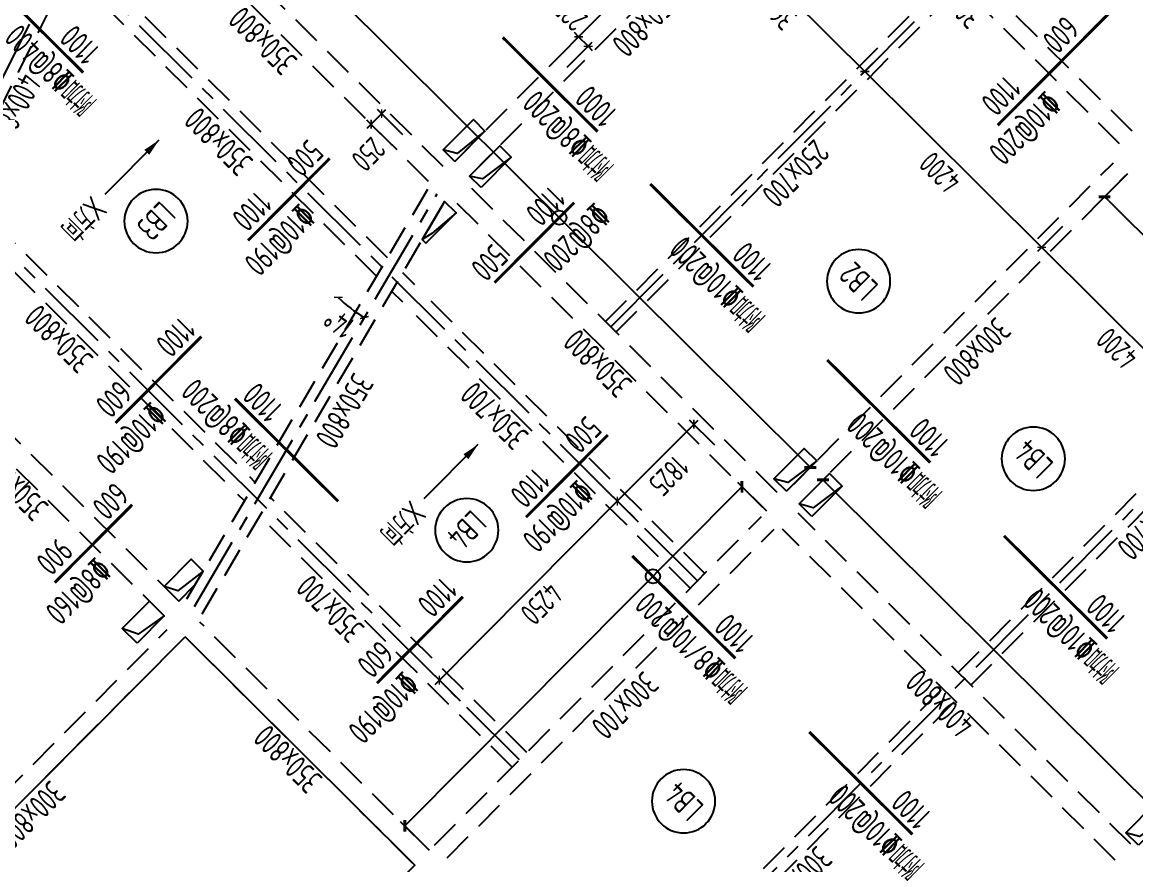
# Model space of a CAD drawing. Extents: x 517450926 to 520131079, y 3499134486 to 3500888201.
# Drawn here: x 518669397 to 518688138, y 3500166564 to 3500180744 of the extents above; entities that cross this region are included whole.
import ezdxf
from ezdxf.enums import TextEntityAlignment as Align

# ---------------------------------------------------------------- set-up
doc = ezdxf.new("R2010")
doc.units = 0
doc.header["$LTSCALE"] = 1000
doc.header["$MEASUREMENT"] = 0
doc.linetypes.add('CENTER', pattern=[2, 1.25, -0.25, 0.25, -0.25])
doc.linetypes.add('DASHED', pattern=[0.75, 0.5, -0.25])
doc.layers.get('0').update_dxf_attribs({"linetype": 'CONTINUOUS'})
doc.layers.get('Defpoints').update_dxf_attribs({"color": 2, "linetype": 'CONTINUOUS'})
for name, color, linetype in [('S_AXIS', 8, 'CENTER'), ('S_AXIS_DIMS', 3, 'CONTINUOUS'), ('S_BEAM', 4, 'DASHED'), ('S_BEAM_SECD_TEXT_HORZ', 9, 'CONTINUOUS'), ('S_BEAM_TEXT_HORZ', 7, 'CONTINUOUS'), ('S_BEAM_TEXT_VERT', 41, 'CONTINUOUS'), ('S_FLOR_TEXT', 51, 'CONTINUOUS'), ('S_HOLE', 201, 'CONTINUOUS'), ('S_PLAN_REIN', 1, 'CONTINUOUS'), ('S_STAR', 243, 'CONTINUOUS')]:
    doc.layers.add(name, color=color, linetype=linetype)
doc.styles.add('TH-STYLE1', font='Tssdeng.shx', dxfattribs={"width": 0.7, "bigfont": 'Tssdchn.shx'})
doc.styles.add('TH-STYLE3', font='tssdeng.shx', dxfattribs={"width": 0.7, "bigfont": 'tssdchn.shx'})
doc.styles.add('样式 1', font='Tssdeng.shx', dxfattribs={"width": 0.7, "bigfont": 'Tssdchn.shx'})
doc.dimstyles.new('TSSD_100_100', dxfattribs={"dimtxt": 375, "dimasz": 100, "dimexe": 100, "dimexo": 0, "dimgap": 125, "dimtad": 1, "dimdec": 1, "dimdsep": 46, "dimtxsty": 'TH-STYLE3', "dimblk": 'ARCHTICK', "dimcen": -100, "dimdle": 100, "dimclrt": 7, "dimadec": 0, "dimazin": 0, "dimtfac": 1, "dimtdec": 1, "dimtix": 1, "dimtmove": 2, "dimatfit": 3, "dimldrblk": 'ARCHTICK', "dimfxl": 500, "dimfxlon": 1, "dimtolj": 1, "dimtzin": 0, "dimarcsym": 0})
doc.dimstyles.new('TSSD_100_100$0', dxfattribs={"dimtxt": 300, "dimasz": 100, "dimexe": 100, "dimexo": 250, "dimgap": 100, "dimtad": 1, "dimdec": 0, "dimzin": 0, "dimdsep": 46, "dimtxsty": 'TH-STYLE3', "dimblk": '_tsdbk', "dimcen": 0, "dimdle": 100, "dimclrt": 7, "dimadec": 1, "dimazin": 0, "dimtfac": 1, "dimtdec": 0, "dimtix": 1, "dimtmove": 2, "dimatfit": 3, "dimldrblk": '_tsdbk', "dimfxl": 1, "dimtolj": 1, "dimtzin": 0, "dimarcsym": 0})

# ---------------------------------------------------------------- blocks, each defined once
blk = doc.blocks.new('_ArchTick')
at = {"color": 0, "const_width": 0.25}
blk.add_lwpolyline([(-0.53, -0.53), (0.53, 0.53)], dxfattribs=at)
blk = doc.blocks.new('*D126')
at = {"layer": 'Defpoints', "color": 0, "linetype": 'ByBlock', "transparency": 16777216}
for p in [(518687745, 3500178152), (518686555, 3500176955), (518690829, 3500175296)]:
    blk.add_point(p, dxfattribs=at)
at = {"layer": 'S_AXIS_DIMS', "color": 0, "linetype": 'ByBlock', "lineweight": -2, "transparency": 16777216}
for p, q in [((518686908, 3500177309), (518686485, 3500176884)), ((518689604, 3500173923), (518686484, 3500177025)), ((518689886, 3500174348), (518689463, 3500173922))]:
    blk.add_line(p, q, dxfattribs=at)
at = {"layer": 'S_AXIS_DIMS', "color": 0, "linetype": 'ByBlock', "lineweight": -2, "transparency": 16777216, "xscale": 100, "yscale": 100, "zscale": 100}
for p, rotation in [((518686555, 3500176955), 135.1572922653654), ((518689533, 3500173993), 315.1572922653655)]:
    blk.add_blockref('_ArchTick', p, dxfattribs=dict(at, rotation=rotation))
at = {"layer": 'S_AXIS_DIMS', "color": 7, "linetype": 'ByBlock', "transparency": 16777216, "insert": (518687824, 3500175252), "char_height": 375, "attachment_point": 5, "rotation": 135.1573, "style": 'TH-STYLE3'}
blk.add_mtext('\\A1;4200', dxfattribs=at)
blk = doc.blocks.new('*D160')
at = {"layer": 'Defpoints', "color": 0, "linetype": 'ByBlock', "transparency": 16777216}
for p in [(518669990, 3500184123), (518658031, 3500172830), (518661536, 3500169875), (518661609, 3500168567), (518676265, 3500154696)]:
    blk.add_point(p, dxfattribs=at)
at = {"layer": 'S_AXIS_DIMS', "color": 0, "linetype": 'ByBlock', "lineweight": -2, "transparency": 16777216}
blk.add_arc((518661856, 3500169026), 907, 61.6851, 135.1573, dxfattribs=at)
at = {"layer": 'S_AXIS_DIMS', "color": 0, "linetype": 'ByBlock', "lineweight": -2, "transparency": 16777216, "xscale": 100, "yscale": 100, "zscale": 100}
for p, rotation in [((518662287, 3500169825), 331.6850738304751), ((518661213, 3500169666), 225.1572922657979)]:
    blk.add_blockref('_ArchTick', p, dxfattribs=dict(at, rotation=rotation))
at = {"layer": 'S_AXIS_DIMS', "color": 7, "linetype": 'ByBlock', "transparency": 16777216, "insert": (518661769, 3500169615), "char_height": 375, "attachment_point": 5, "rotation": 188.4212, "style": 'TH-STYLE3'}
blk.add_mtext('\\A1;73°', dxfattribs=at)
blk = doc.blocks.new('*D266')
at = {"layer": 'Defpoints', "color": 0, "transparency": 16777216}
for p in [(518669878, 3500184742), (518695991, 3500158014), (518696924, 3500157601, 0), (518691015, 3500152120, 0), (518751217, 3500103849)]:
    blk.add_point(p, dxfattribs=at)
at = {"layer": 'S_AXIS_DIMS', "color": 0, "lineweight": -2, "transparency": 16777216}
blk.add_arc((518697051, 3500157718), 1100, 135.1573, 222.8453, dxfattribs=at)
at = {"layer": 'S_AXIS_DIMS', "color": 0, "lineweight": -2, "transparency": 16777216, "xscale": 100, "yscale": 100, "zscale": 100}
for p, rotation in [((518696271, 3500158494), 45.15729226417032), ((518696244, 3500156970), 312.8453472668461)]:
    blk.add_blockref('_ArchTick', p, dxfattribs=dict(at, rotation=rotation))
at = {"layer": 'S_AXIS_DIMS', "color": 7, "transparency": 16777216, "insert": (518695638, 3500157743), "char_height": 375, "attachment_point": 5, "rotation": 89.0013, "style": 'TH-STYLE3'}
blk.add_mtext('\\A1;88°', dxfattribs=at)
blk = doc.blocks.new('*D269')
at = {"layer": 'Defpoints', "color": 0, "linetype": 'ByBlock', "transparency": 16777216}
for p in [(518680701, 3500173978), (518681392, 3500173291), (518680105, 3500171997)]:
    blk.add_point(p, dxfattribs=at)
at = {"layer": 'S_AXIS_DIMS', "color": 0, "linetype": 'ByBlock', "lineweight": -2, "transparency": 16777216}
for p, q in [((518679344, 3500172614), (518680771, 3500174049)), ((518681055, 3500173626), (518680630, 3500174049)), ((518679769, 3500172332), (518679343, 3500172755))]:
    blk.add_line(p, q, dxfattribs=at)
at = {"layer": 'S_AXIS_DIMS', "color": 0, "linetype": 'ByBlock', "lineweight": -2, "transparency": 16777216, "xscale": 100, "yscale": 100, "zscale": 100}
for p, rotation in [((518680701, 3500173978), 45.15729226536542), ((518679414, 3500172684), 225.1572922653654)]:
    blk.add_blockref('_ArchTick', p, dxfattribs=dict(at, rotation=rotation))
at = {"layer": 'S_AXIS_DIMS', "color": 7, "linetype": 'ByBlock', "transparency": 16777216, "insert": (518680279, 3500173111), "char_height": 375, "attachment_point": 5, "rotation": 225.1573, "style": 'TH-STYLE3'}
blk.add_mtext('\\A1;1825', dxfattribs=at)
blk = doc.blocks.new('*D270')
at = {"layer": 'Defpoints', "color": 0, "linetype": 'ByBlock', "transparency": 16777216}
for p in [(518679414, 3500172684), (518680105, 3500171997), (518677108, 3500168984)]:
    blk.add_point(p, dxfattribs=at)
at = {"layer": 'S_AXIS_DIMS', "color": 0, "linetype": 'ByBlock', "lineweight": -2, "transparency": 16777216}
for p, q in [((518676347, 3500169600), (518679485, 3500172755)), ((518679769, 3500172332), (518679343, 3500172755)), ((518676772, 3500169318), (518676346, 3500169742))]:
    blk.add_line(p, q, dxfattribs=at)
at = {"layer": 'S_AXIS_DIMS', "color": 0, "linetype": 'ByBlock', "lineweight": -2, "transparency": 16777216, "xscale": 100, "yscale": 100, "zscale": 100}
for p, rotation in [((518679414, 3500172684), 45.15729226536542), ((518676417, 3500169671), 225.1572922653654)]:
    blk.add_blockref('_ArchTick', p, dxfattribs=dict(at, rotation=rotation))
at = {"layer": 'S_AXIS_DIMS', "color": 7, "linetype": 'ByBlock', "transparency": 16777216, "insert": (518678137, 3500170957), "char_height": 375, "attachment_point": 5, "rotation": 225.1573, "style": 'TH-STYLE3'}
blk.add_mtext('\\A1;4250', dxfattribs=at)
blk = doc.blocks.new('*D271')
at = {"layer": 'Defpoints', "color": 0, "linetype": 'ByBlock', "transparency": 16777216}
for p in [(518678762, 3500180499), (518677996, 3500179729), (518678156, 3500179571)]:
    blk.add_point(p, dxfattribs=at)
at = {"layer": 'S_AXIS_DIMS', "color": 0, "linetype": 'ByBlock', "lineweight": -2, "transparency": 16777216}
for p, q in [((518678409, 3500180144), (518678832, 3500180570)), ((518678762, 3500180499), (518678691, 3500180569)), ((518678569, 3500179986), (518678992, 3500180411)), ((518678921, 3500180340), (518678762, 3500180499)), ((518678921, 3500180340), (518678992, 3500180270))]:
    blk.add_line(p, q, dxfattribs=at)
at = {"layer": 'S_AXIS_DIMS', "color": 0, "linetype": 'ByBlock', "lineweight": -2, "transparency": 16777216, "xscale": 100, "yscale": 100, "zscale": 100}
for p, rotation in [((518678762, 3500180499), 315.1572922659514), ((518678921, 3500180340), 135.1572922659514)]:
    blk.add_blockref('_ArchTick', p, dxfattribs=dict(at, rotation=rotation))
at = {"layer": 'S_AXIS_DIMS', "color": 7, "linetype": 'ByBlock', "transparency": 16777216, "insert": (518678621, 3500180880), "char_height": 375, "attachment_point": 5, "rotation": 135.1573, "style": 'TH-STYLE3'}
blk.add_mtext('\\A1;225', dxfattribs=at)
blk = doc.blocks.new('*D272')
at = {"layer": 'Defpoints', "color": 0, "linetype": 'ByBlock', "transparency": 16777216}
for p in [(518675446, 3500179205), (518676413, 3500178243), (518676236, 3500178066)]:
    blk.add_point(p, dxfattribs=at)
at = {"layer": 'S_AXIS_DIMS', "color": 0, "linetype": 'ByBlock', "lineweight": -2, "transparency": 16777216}
for p, q in [((518675800, 3500178852), (518675375, 3500179275)), ((518675446, 3500179205), (518675516, 3500179276)), ((518675624, 3500178675), (518675199, 3500179098)), ((518675270, 3500179028), (518675446, 3500179205)), ((518675270, 3500179028), (518675199, 3500178957))]:
    blk.add_line(p, q, dxfattribs=at)
at = {"layer": 'S_AXIS_DIMS', "color": 0, "linetype": 'ByBlock', "lineweight": -2, "transparency": 16777216, "xscale": 100, "yscale": 100, "zscale": 100}
for p, rotation in [((518675446, 3500179205), 225.1572922659514), ((518675270, 3500179028), 45.15729226595141)]:
    blk.add_blockref('_ArchTick', p, dxfattribs=dict(at, rotation=rotation))
at = {"layer": 'S_AXIS_DIMS', "color": 7, "linetype": 'ByBlock', "transparency": 16777216, "insert": (518675225, 3500178521), "char_height": 375, "attachment_point": 5, "rotation": 225.1573, "style": 'TH-STYLE3'}
blk.add_mtext('\\A1;250', dxfattribs=at)
blk = doc.blocks.new('*D385')
at = {"layer": 'Defpoints', "color": 0, "transparency": 16777216}
for p in [(518684559, 3500186008), (518676378, 3500177854), (518674853, 3500175988), (518672296, 3500170913), (518663173, 3500164505)]:
    blk.add_point(p, dxfattribs=at)
at = {"layer": 'S_AXIS_DIMS', "color": 0, "lineweight": -2, "transparency": 16777216}
blk.add_arc((518676276, 3500177681), 2212, 225.1573, 239.5386, dxfattribs=at)
at = {"layer": 'S_AXIS_DIMS', "color": 0, "lineweight": -2, "transparency": 16777216, "xscale": 100, "yscale": 100, "zscale": 100}
for p, rotation in [((518674717, 3500176113), 135.1572922637232), ((518675155, 3500175774), 329.5385553883449)]:
    blk.add_blockref('_ArchTick', p, dxfattribs=dict(at, rotation=rotation))
at = {"layer": 'S_AXIS_DIMS', "color": 7, "transparency": 16777216, "insert": (518674734, 3500175682), "char_height": 375, "attachment_point": 5, "rotation": 142.3479, "style": 'TH-STYLE3'}
blk.add_mtext('\\A1;14°', dxfattribs=at)
blk = doc.blocks.new('*D71')
at = {"layer": 'Defpoints', "color": 0, "linetype": 'ByBlock', "transparency": 16777216}
for p in [(518684873, 3500181220), (518683577, 3500179916), (518687851, 3500178258)]:
    blk.add_point(p, dxfattribs=at)
at = {"layer": 'S_AXIS_DIMS', "color": 0, "linetype": 'ByBlock', "lineweight": -2, "transparency": 16777216}
for p, q in [((518683930, 3500180271), (518683507, 3500179846)), ((518686626, 3500176884), (518683506, 3500179987)), ((518686908, 3500177309), (518686485, 3500176884))]:
    blk.add_line(p, q, dxfattribs=at)
at = {"layer": 'S_AXIS_DIMS', "color": 0, "linetype": 'ByBlock', "lineweight": -2, "transparency": 16777216, "xscale": 100, "yscale": 100, "zscale": 100}
for p, rotation in [((518683577, 3500179916), 135.1572922653654), ((518686555, 3500176955), 315.1572922653655)]:
    blk.add_blockref('_ArchTick', p, dxfattribs=dict(at, rotation=rotation))
at = {"layer": 'S_AXIS_DIMS', "color": 7, "linetype": 'ByBlock', "transparency": 16777216, "insert": (518684846, 3500178214), "char_height": 375, "attachment_point": 5, "rotation": 135.1573, "style": 'TH-STYLE3'}
blk.add_mtext('\\A1;4200', dxfattribs=at)
blk = doc.blocks.new('*D72')
at = {"layer": 'Defpoints', "color": 0, "linetype": 'ByBlock', "transparency": 16777216}
for p in [(518682215, 3500183652), (518681025, 3500182455), (518684873, 3500181220)]:
    blk.add_point(p, dxfattribs=at)
at = {"layer": 'S_AXIS_DIMS', "color": 0, "linetype": 'ByBlock', "lineweight": -2, "transparency": 16777216}
for p, q in [((518681377, 3500182810), (518680954, 3500182384)), ((518683648, 3500179846), (518680954, 3500182526)), ((518683930, 3500180271), (518683507, 3500179846))]:
    blk.add_line(p, q, dxfattribs=at)
at = {"layer": 'S_AXIS_DIMS', "color": 0, "linetype": 'ByBlock', "lineweight": -2, "transparency": 16777216, "xscale": 100, "yscale": 100, "zscale": 100}
for p, rotation in [((518681025, 3500182455), 135.1572922653654), ((518683577, 3500179916), 315.1572922653655)]:
    blk.add_blockref('_ArchTick', p, dxfattribs=dict(at, rotation=rotation))
at = {"layer": 'S_AXIS_DIMS', "color": 7, "linetype": 'ByBlock', "transparency": 16777216, "insert": (518682080, 3500180964), "char_height": 375, "attachment_point": 5, "rotation": 135.1573, "style": 'TH-STYLE3'}
blk.add_mtext('\\A1;3600', dxfattribs=at)
blk = doc.blocks.new('B-Num')
blk.add_circle((29, 399), 400)
at = {"style": 'TH-STYLE1', "width": 0.7, "flags": 8}
blk.add_attdef('LBN', text='', height=250, dxfattribs=at).set_placement((29, 278), align=Align.CENTER)
blk = doc.blocks.new('_tsdbk')
blk.add_line((-1, 0), (0, 0))
at = {"const_width": 0.5}
blk.add_lwpolyline([(-0.7, -0.7), (0.7, 0.7)], dxfattribs=at)
blk = doc.blocks.new('*D491')
at = {"layer": 'Defpoints', "color": 0, "transparency": 16777216}
for p in [(518688176, 3500178371), (518708809, 3500157851), (518708247, 3500157287)]:
    blk.add_point(p, dxfattribs=at)
at = {"layer": 'S_FLOR_TEXT', "color": 0, "lineweight": -2, "transparency": 16777216}
for p, q in [((518687999, 3500178194), (518687544, 3500177736)), ((518687685, 3500177736), (518708176, 3500157357)), ((518708633, 3500157674), (518708177, 3500157216))]:
    blk.add_line(p, q, dxfattribs=at)
at = {"layer": 'S_FLOR_TEXT', "color": 0, "lineweight": -2, "transparency": 16777216, "xscale": 100, "yscale": 100, "zscale": 100}
for p, rotation in [((518687614, 3500177807), 135.1572922843266), ((518708247, 3500157287), 315.1572922843267)]:
    blk.add_blockref('_tsdbk', p, dxfattribs=dict(at, rotation=rotation))
blk = doc.blocks.new('*D493')
at = {"layer": 'Defpoints', "color": 0, "transparency": 16777216}
for p in [(518682419, 3500172583), (518694573, 3500161406), (518694118, 3500160948)]:
    blk.add_point(p, dxfattribs=at)
at = {"layer": 'S_FLOR_TEXT', "color": 0, "lineweight": -2, "transparency": 16777216}
for p, q in [((518682595, 3500172760), (518682945, 3500173112)), ((518682945, 3500172970), (518694502, 3500161476)), ((518694294, 3500161125), (518694644, 3500161477))]:
    blk.add_line(p, q, dxfattribs=at)
at = {"layer": 'S_FLOR_TEXT', "color": 0, "lineweight": -2, "transparency": 16777216, "xscale": 100, "yscale": 100, "zscale": 100}
for p, rotation in [((518682874, 3500173041), 135.1572922849742), ((518694573, 3500161406), 315.1572922849742)]:
    blk.add_blockref('_tsdbk', p, dxfattribs=dict(at, rotation=rotation))
blk = doc.blocks.new('*D494')
at = {"layer": 'Defpoints', "color": 0, "transparency": 16777216}
for p in [(518674070, 3500180886), (518682661, 3500173252), (518682206, 3500172795)]:
    blk.add_point(p, dxfattribs=at)
at = {"layer": 'S_FLOR_TEXT', "color": 0, "lineweight": -2, "transparency": 16777216}
for p, q in [((518674246, 3500181064), (518674596, 3500181415)), ((518674596, 3500181274), (518682590, 3500173323)), ((518682382, 3500172972), (518682732, 3500173323))]:
    blk.add_line(p, q, dxfattribs=at)
at = {"layer": 'S_FLOR_TEXT', "color": 0, "lineweight": -2, "transparency": 16777216, "xscale": 100, "yscale": 100, "zscale": 100}
for p, rotation in [((518674525, 3500181344), 135.1572922902505), ((518682661, 3500173252), 315.1572922902505)]:
    blk.add_blockref('_tsdbk', p, dxfattribs=dict(at, rotation=rotation))
blk = doc.blocks.new('*D496')
at = {"layer": 'Defpoints', "color": 0, "transparency": 16777216}
for p in [(518681511, 3500172926), (518682104, 3500172336), (518676427, 3500166629)]:
    blk.add_point(p, dxfattribs=at)
at = {"layer": 'S_FLOR_TEXT', "color": 0, "lineweight": -2, "transparency": 16777216}
for p, q in [((518681927, 3500172513), (518681440, 3500172996)), ((518675905, 3500167289), (518681441, 3500172855)), ((518676250, 3500166805), (518675764, 3500167288))]:
    blk.add_line(p, q, dxfattribs=at)
at = {"layer": 'S_FLOR_TEXT', "color": 0, "lineweight": -2, "transparency": 16777216, "xscale": 100, "yscale": 100, "zscale": 100}
for p, rotation in [((518681511, 3500172926), 45.15729200282717), ((518675835, 3500167218), 225.1572920028271)]:
    blk.add_blockref('_tsdbk', p, dxfattribs=dict(at, rotation=rotation))
blk = doc.blocks.new('*D498')
at = {"layer": 'Defpoints', "color": 0, "transparency": 16777216}
for p in [(518662479, 3500180254), (518666733, 3500175600), (518666797, 3500174850), (518662721, 3500168730), (518746350, 3500096842)]:
    blk.add_point(p, dxfattribs=at)
at = {"layer": 'S_AXIS_DIMS', "color": 0, "lineweight": -2, "transparency": 16777216}
blk.add_arc((518666889, 3500175868), 1022, 239.7176, 315.1573, dxfattribs=at)
at = {"layer": 'S_AXIS_DIMS', "color": 0, "lineweight": -2, "transparency": 16777216, "xscale": 100, "yscale": 100, "zscale": 100}
for p, rotation in [((518667613, 3500175147), 45.15729226334187), ((518666374, 3500174986), 149.7175679383983)]:
    blk.add_blockref('_ArchTick', p, dxfattribs=dict(at, rotation=rotation))
at = {"layer": 'S_AXIS_DIMS', "color": 7, "transparency": 16777216, "insert": (518667062, 3500174545), "char_height": 375, "attachment_point": 5, "rotation": 187.4374, "style": 'TH-STYLE3'}
blk.add_mtext('\\A1;75°', dxfattribs=at)
blk = doc.blocks.new('*D499')
at = {"layer": 'Defpoints', "color": 0, "transparency": 16777216}
for p in [(518668402, 3500186210), (518670997, 3500183206), (518671114, 3500182976), (518667305, 3500175877), (518752273, 3500102798)]:
    blk.add_point(p, dxfattribs=at)
at = {"layer": 'S_AXIS_DIMS', "color": 0, "lineweight": -2, "transparency": 16777216}
blk.add_arc((518671139, 3500183488), 512, 243.2611, 315.1573, dxfattribs=at)
at = {"layer": 'S_AXIS_DIMS', "color": 0, "lineweight": -2, "transparency": 16777216, "xscale": 100, "yscale": 100, "zscale": 100}
for p, rotation in [((518671502, 3500183127), 45.15729226431507), ((518670908, 3500183030), 153.2610552557729)]:
    blk.add_blockref('_ArchTick', p, dxfattribs=dict(at, rotation=rotation))
at = {"layer": 'S_AXIS_DIMS', "color": 7, "transparency": 16777216, "insert": (518671271, 3500182674), "char_height": 375, "attachment_point": 5, "rotation": 189.2092, "style": 'TH-STYLE3'}
blk.add_mtext('\\A1;72°', dxfattribs=at)
blk = doc.blocks.new('20200822.1758407')
at = {"layer": 'S_FLOR_TEXT'}
blk.add_line((-518314463, -3500149543), (-518314463, -3500150832), dxfattribs=at)
blk.add_lwpolyline([(-518314463, -3500150832, 0, 116, 0), (-518314463, -3500150536, 116, 116, 0)], format="xyseb", dxfattribs=at)
at = {"layer": 'S_FLOR_TEXT', "style": 'TH-STYLE3', "width": 0.7}
blk.add_text('X方向', height=400, rotation=90, dxfattribs=at).set_placement((-518314307, -3500149370))
blk = doc.blocks.new('*D517')
at = {"layer": 'Defpoints', "color": 0, "transparency": 16777216}
for p in [(518631086, 3500174962), (518681516, 3500124807), (518680920, 3500124208)]:
    blk.add_point(p, dxfattribs=at)
at = {"layer": 'S_FLOR_TEXT', "color": 0, "lineweight": -2, "transparency": 16777216}
for p, q in [((518630909, 3500174784), (518630419, 3500174291)), ((518630560, 3500174292), (518680849, 3500124278)), ((518681340, 3500124630), (518680850, 3500124137))]:
    blk.add_line(p, q, dxfattribs=at)
at = {"layer": 'S_FLOR_TEXT', "color": 0, "lineweight": -2, "transparency": 16777216, "xscale": 100, "yscale": 100, "zscale": 100}
for p, rotation in [((518630489, 3500174362), 135.1572879791179), ((518680920, 3500124208), 315.1572879791179)]:
    blk.add_blockref('_tsdbk', p, dxfattribs=dict(at, rotation=rotation))

msp = doc.modelspace()

# ---------------------------------------------------------------- linework, layer by layer
at = {"layer": 'S_AXIS'}
for p, q in [((518667155.6671, 3500176025.8079), (518670847.8724, 3500183354.5268)), ((518679301.3936, 3500175617.2078), (518686511.6845, 3500182867.1961)), ((518680762.7012, 3500171343.2074), (518669524.1984, 3500182520.1735)), ((518677765.7588, 3500168329.7648), (518667310.5273, 3500178727.7485)), ((518672296.2503, 3500170913.372), (518676378.444, 3500177854.2378)), ((518672758.3614, 3500157126.0111), (518692467.6651, 3500176943.8276))]:
    msp.add_line(p, q, dxfattribs=at)
at = {"layer": 'S_BEAM'}
for p, q in [((518688078.1842, 3500178911.6837), (518682973.0762, 3500183988.8386)), ((518676677.4588, 3500178403.0686), (518682177.7296, 3500183933.622)), ((518687866.6353, 3500178698.9701), (518682761.5273, 3500183776.1251)), ((518676925.6247, 3500178156.2615), (518682425.8955, 3500183686.815)), ((518676483.2479, 3500178314.1467), (518671307.1989, 3500183461.8542)), ((518667304.862, 3500175877.4299), (518670997.0673, 3500183206.1488)), ((518676236.4408, 3500178065.9809), (518671060.3918, 3500183213.6883)), ((518675543.8136, 3500176780.3297), (518670358.0317, 3500181937.7166)), ((518675360.6382, 3500176468.8806), (518670192.3559, 3500181608.8639)), ((518679212.7629, 3500175705.3532), (518685012.728, 3500181537.2509)), ((518679390.0243, 3500175529.0624), (518685189.9893, 3500181360.9601)), ((518682261.1724, 3500172849.9287), (518687761.4432, 3500178380.4821)), ((518682473.886, 3500172638.3798), (518687974.1568, 3500178168.9332)), ((518673006.0473, 3500173310.2252), (518668346.2533, 3500177944.5045)), ((518672168.1534, 3500171040.7675), (518676250.3471, 3500177981.6334)), ((518682102.1226, 3500172831.8143), (518676890.6577, 3500178014.7437)), ((518681855.3155, 3500172583.6484), (518676643.8507, 3500177766.5778)), ((518672804.6914, 3500173016.8571), (518668180.5774, 3500177615.6517)), ((518672424.3472, 3500170785.9765), (518676506.5411, 3500177726.8426)), ((518676002.9897, 3500176323.6678), (518675800.0074, 3500176525.5386)), ((518675801.6338, 3500176030.2996), (518675616.832, 3500176214.0895)), ((518680886.1047, 3500171467.2903), (518676222.5844, 3500176105.2755)), ((518672030.8436, 3500171001.0321), (518667244.7831, 3500175760.8865)), ((518680639.2977, 3500171219.1244), (518676021.2285, 3500175811.9073)), ((518671784.0366, 3500170752.8662), (518666997.976, 3500175512.7206)), ((518685151.0174, 3500169799.6137), (518690915.7243, 3500175596.0592)), ((518685363.731, 3500169588.0649), (518691128.4379, 3500175384.5103)), ((518673319.5414, 3500172998.4477), (518673225.642, 3500173091.8329)), ((518669515.0892, 3500173009.3899), (518663785.6405, 3500167248.3968)), ((518673136.366, 3500172686.9986), (518673024.2861, 3500172798.4647)), ((518677889.1623, 3500168453.8477), (518673575.7352, 3500172743.6566)), ((518677642.3553, 3500168205.6819), (518673392.5598, 3500172432.2075)), ((518676337.8039, 3500166893.948), (518681838.0747, 3500172424.5015)), ((518688058.1032, 3500166908.4458), (518682456.6452, 3500172479.2328)), ((518676550.5175, 3500166682.3992), (518682050.7883, 3500172212.9526)), ((518687793.6671, 3500166642.5538), (518682192.2091, 3500172213.3408)), ((518676178.754, 3500166875.8337), (518672385.3663, 3500170648.4506)), ((518666407.9458, 3500165063.5541), (518671837.7003, 3500170523.203)), ((518666620.6594, 3500164852.0052), (518672050.4139, 3500170311.6541)), ((518675967.4056, 3500166592.4033), (518672138.5592, 3500170400.2848)), ((518679227.6488, 3500163843.6331), (518684886.5813, 3500169533.7217)), ((518679440.3624, 3500163632.0842), (518685099.2949, 3500169322.1729))]:
    msp.add_line(p, q, dxfattribs=at)
at = {"layer": 'S_FLOR_TEXT'}
for centre in [(518678434.8242, 3500177455.7388), (518680011.4327, 3500171417.5651)]:
    msp.add_circle(centre, 120, dxfattribs=at)
at = {"layer": 'S_HOLE'}
for points in [[(518676677.4588, 3500178403.0686), (518676482.4484, 3500178597.0112), (518676990.1661, 3500179107.5241), (518677185.1765, 3500178913.5815)], [(518677120.6551, 3500177962.3754), (518676925.6247, 3500178156.2615), (518677433.3424, 3500178666.7745), (518677628.3727, 3500178472.8883)], [(518682261.1725, 3500172849.9286), (518682048.4541, 3500173061.4822), (518682556.1718, 3500173571.9952), (518682768.8901, 3500173360.4416)], [(518682686.6044, 3500172426.8262), (518682473.8861, 3500172638.3798), (518682981.6037, 3500173148.8927), (518683194.3221, 3500172937.3391)], [(518672030.8436, 3500171001.0321), (518672309.6821, 3500171281.4057), (518672440.3, 3500171503.4925), (518672237.6766, 3500171705.0065), (518671782.846, 3500171247.6718)], [(518671329.206, 3500170295.5315), (518671081.2084, 3500170542.1712), (518671536.039, 3500170999.5059), (518671784.0366, 3500170752.8662)], [(518688181.895, 3500166891.1078), (518687969.1766, 3500167102.6614), (518688476.8942, 3500167613.1744), (518688689.6126, 3500167401.6208)]]:
    msp.add_lwpolyline(points, close=True, dxfattribs=at)
for points in [[(518677186.1826, 3500178917.0574), (518676716.3951, 3500178532.4979), (518676482.4484, 3500178597.0112)], [(518677627.7904, 3500178472.3028), (518677141.8451, 3500178109.3775), (518676925.6247, 3500178156.2615)], [(518676189.7254, 3500177026.3203), (518676697.5194, 3500177536.91), (518676506.5411, 3500177726.8426), (518676126.272, 3500177089.4257), (518676189.7039, 3500177026.2987)], [(518676697.5194, 3500177536.91), (518676292.4588, 3500177191.0381), (518676126.2802, 3500177089.4175)], [(518682768.3446, 3500173359.8958), (518682282.4008, 3500172996.969), (518682048.4541, 3500173061.4822)], [(518683193.7766, 3500172936.7933), (518682707.8328, 3500172573.8665), (518682473.8861, 3500172638.3798)], [(518672440.3, 3500171503.4925), (518672015.0037, 3500171176.7871), (518671782.846, 3500171247.6718)], [(518671784.0366, 3500170752.8662), (518671350.6072, 3500170442.3999), (518671081.2084, 3500170542.1712)], [(518688689.0671, 3500167401.075), (518688203.1233, 3500167038.1481), (518687969.1766, 3500167102.6614)]]:
    msp.add_lwpolyline(points, dxfattribs=at)
at = {"layer": 'S_PLAN_REIN', "const_width": 50}
for points in [[(518668711.6189, 3500181599.5328), (518670424.0867, 3500179896.4416)], [(518685815.0907, 3500179011.6051), (518688157.6045, 3500181367.016)], [(518677484.1526, 3500180490.5421), (518679079.5057, 3500178903.9244)], [(518673196.3859, 3500177069.9007), (518674571.4535, 3500178452.5391)], [(518679965.8112, 3500178022.4719), (518681702.9734, 3500176294.8215)], [(518677347.0898, 3500176362.0157), (518678686.9, 3500177709.2024)], [(518670965.8038, 3500173999.4676), (518672411.3877, 3500175453.0105)], [(518682943.8015, 3500175060.7876), (518684680.9637, 3500173333.1373)], [(518672975.9652, 3500174409.7314), (518674713.1274, 3500172682.0811)], [(518677877.1281, 3500172414.788), (518679252.1958, 3500173797.4263)], [(518669944.0081, 3500171313.5069), (518671248.5598, 3500172625.241)], [(518685921.7918, 3500172099.1033), (518687658.954, 3500170371.453)], [(518679664.0832, 3500171763.0123), (518681401.2454, 3500170035.3619)], [(518675368.086, 3500169621.2902), (518676813.6699, 3500171074.8331)], [(518682642.0735, 3500168801.328), (518684379.2357, 3500167073.6777)]]:
    msp.add_lwpolyline(points, dxfattribs=at)
at = {"layer": 'S_STAR'}
msp.add_lwpolyline([(518672138.5592, 3500170400.2848), (518676002.8579, 3500166557.1452), (518670273.4092, 3500160796.152), (518666409.1105, 3500164639.2916)], close=True, dxfattribs=at)

# ---------------------------------------------------------------- block references
at = {"layer": 'S_FLOR_TEXT', "rotation": 135.157292271626}
for p in [(-2317013324.7883, 1383909367.1778), (-2317007954.2175, 1383904243.9045)]:
    msp.add_blockref('20200822.1758407', p, dxfattribs=at)
at = {"layer": 'S_FLOR_TEXT'}
ref = msp.add_blockref('B-Num', (518671243.9876, 3500177744.5557), dxfattribs=dict(at, xscale=-1.333333333333334, yscale=1.333333333333334, zscale=1.333333333333333, rotation=225.1572922983443))
ref.add_attrib('LBN', 'LB3', dxfattribs={"layer": '0', "height": 400, "rotation": 225.15729297, "style": 'TH-STYLE3', "width": 0.7, "flags": 8}).set_placement((518671648.5204, 3500177396.9962), align=Align.MIDDLE)
ref = msp.add_blockref('B-Num', (518683821.8044, 3500176789.4021), dxfattribs=dict(at, xscale=-1.333333333333333, yscale=1.333333333333333, zscale=1.333333333333333, rotation=135.157292271626))
ref.add_attrib('LBN', 'LB2', dxfattribs={"layer": '0', "height": 400, "rotation": 135.15728937, "style": 'TH-STYLE3', "width": 0.7, "flags": 8}).set_placement((518683474.2449, 3500176384.8692), align=Align.MIDDLE)
ref = msp.add_blockref('B-Num', (518686762.3695, 3500173801.8254), dxfattribs=dict(at, xscale=-1.333333333333333, yscale=1.333333333333333, zscale=1.333333333333333, rotation=135.157292271626))
ref.add_attrib('LBN', 'LB4', dxfattribs={"layer": '0', "height": 400, "rotation": 135.15728937, "style": 'TH-STYLE3', "width": 0.7, "flags": 8}).set_placement((518686414.81, 3500173397.2925), align=Align.MIDDLE)
ref = msp.add_blockref('B-Num', (518676474.5426, 3500172542.6407), dxfattribs=dict(at, xscale=-1.333333333333334, yscale=1.333333333333334, zscale=1.333333333333333, rotation=225.1572922983443))
ref.add_attrib('LBN', 'LB4', dxfattribs={"layer": '0', "height": 400, "rotation": 225.15729297, "style": 'TH-STYLE3', "width": 0.7, "flags": 8}).set_placement((518676879.0754, 3500172195.0812), align=Align.MIDDLE)
ref = msp.add_blockref('B-Num', (518680875.477, 3500168037.9362), dxfattribs=dict(at, xscale=-1.333333333333333, yscale=1.333333333333333, zscale=1.333333333333333, rotation=135.157292271626))
ref.add_attrib('LBN', 'LB4', dxfattribs={"layer": '0', "height": 400, "rotation": 135.15728937, "style": 'TH-STYLE3', "width": 0.7, "flags": 8}).set_placement((518680527.9175, 3500167633.4034), align=Align.MIDDLE)

# ---------------------------------------------------------------- texts
at = {"layer": 'S_BEAM_SECD_TEXT_HORZ', "linetype": 'Continuous', "width": 0.7}
for s, rotation, style, p in [('350x800', 135.15728815, 'TH-STYLE3', (518672840.3233, 3500178878.6816)), ('250x700', 225.15729781, '样式 1', (518682273.6297, 3500178337.8933)), ('350x800', 135.15728815, 'TH-STYLE3', (518670151.4787, 3500175558.8283)), ('350x700', 135.15728815, 'TH-STYLE3', (518677482.5959, 3500174263.0371)), ('300x700', 225.15729781, '样式 1', (518688247.3364, 3500172396.8957)), ('350x700', 135.15728815, 'TH-STYLE3', (518674720.5097, 3500171016.0242)), ('300x700', 225.15729781, '样式 1', (518682316.3084, 3500166448.5327))]:
    msp.add_text(s, height=400, rotation=rotation, dxfattribs=dict(at, style=style)).set_placement(p, align=Align.CENTER)
at = {"layer": 'S_BEAM_TEXT_HORZ', "linetype": 'Continuous', "style": '样式 1', "width": 0.7}
for s, p in [('300x800', (518685142.9447, 3500181350.8105)), ('350x800', (518673584.335, 3500180575.4036)), ('350x800', (518679221.1136, 3500175146.4901)), ('350x800', (518669397.9901, 3500173068.9112)), ('400x800', (518684982.0976, 3500169417.0504)), ('350x800', (518674006.7846, 3500168485.3522))]:
    msp.add_text(s, height=400, rotation=135.15728815, dxfattribs=at).set_placement(p, align=Align.CENTER)
at = {"layer": 'S_BEAM_TEXT_VERT', "linetype": 'Continuous', "style": '样式 1', "width": 0.7}
for s, rotation, p in [('350x800', 225.15729781, (518679756.6384, 3500180876.3601)), ('400x800', 242.04407998, (518669076.888, 3500179342.4713)), ('300x800', 225.15729781, (518685322.6259, 3500175340.8493)), ('350x800', 239.53856502, (518674647.2933, 3500174302.0133)), ('300x700', 225.15729781, (518679399.2574, 3500169384.8686)), ('300x800', 225.15729781, (518669410.1671, 3500167542.8652))]:
    msp.add_text(s, height=400, rotation=rotation, dxfattribs=at).set_placement(p, align=Align.CENTER)
at = {"layer": 'S_FLOR_TEXT', "style": 'TH-STYLE3', "width": 0.7}
for s, rotation, p in [('600', 225.15729297, (518686933.522, 3500180870.9736)), ('附加%%1328@400', 135.15728815, (518670670.5, 3500179428.091)), ('1100', 135.15728815, (518670730.0391, 3500180281.1048)), ('1100', 225.15729297, (518685952.5899, 3500179871.3133)), ('1000', 135.15728815, (518679437.8732, 3500179229.5593)), ('附加%%1328@200', 135.15728815, (518679375.5314, 3500178330.9089)), ('%%13210@200', 225.15729297, (518686636.9734, 3500179602.6113)), ('500', 225.15729297, (518674210.5623, 3500178796.9221)), ('1100', 225.15729297, (518678287.4593, 3500178014.8239)), ('1100', 225.15729297, (518673344.8792, 3500177926.4729)), ('%%13210@190', 225.15729297, (518674082.5749, 3500177710.5866)), ('%%1328@200', 225.15729297, (518679051.7192, 3500177724.7296)), ('500', 225.15729297, (518677313.9856, 3500177035.9905)), ('附加%%13210@200', 135.15728815, (518681928.0946, 3500175792.3223)), ('1100', 135.15728815, (518682049.407, 3500176632.3249)), ('1100', 225.15729297, (518672062.6436, 3500175809.6077)), ('600', 225.15729297, (518670995.0419, 3500174736.128)), ('附加%%1328@200', 135.15728815, (518673630.3168, 3500173480.3522)), ('1100', 135.15728815, (518673808.8783, 3500174263.4193)), ('%%13210@190', 225.15729297, (518671585.723, 3500174372.4177)), ('500', 225.15729297, (518678891.3045, 3500174141.8094)), ('附加%%13210@200', 135.15728815, (518684906.0849, 3500172830.6381)), ('1100', 135.15728815, (518685027.3973, 3500173670.6407)), ('1100', 225.15729297, (518678025.6214, 3500173271.3601)), ('600', 225.15729297, (518670939.9037, 3500173019.6752)), ('%%13210@190', 225.15729297, (518678763.3172, 3500173055.4738)), ('900', 225.15729297, (518669998.087, 3500172090.4607)), ('%%1328@160', 225.15729297, (518670652.3003, 3500171756.8212)), ('1100', 225.15729297, (518676464.9258, 3500171431.4303)), ('附加%%13210@200', 135.15728815, (518687884.0752, 3500169868.9538)), ('附加%%1328/10@200', 135.15728815, (518681626.3665, 3500169532.8627)), ('1100', 135.15728815, (518688005.3876, 3500170708.9564)), ('1100', 135.15728815, (518681747.679, 3500170372.8653)), ('600', 225.15729297, (518675397.3241, 3500170357.9506)), ('%%13210@190', 225.15729297, (518675829.781, 3500169835.145)), ('附加%%13210@200', 135.15728815, (518684604.3568, 3500166571.1785)), ('1100', 135.15728815, (518684725.6693, 3500167411.1811))]:
    msp.add_text(s, height=400, rotation=rotation, dxfattribs=at).set_placement(p)

# ---------------------------------------------------------------- dimensions: what is measured, and where the dimension line sits
at = {"layer": 'S_AXIS_DIMS'}
for base, line1, line2, picture, middle in [((518671114.2772, 3500182976.1449), ((518667304.862, 3500175877.4299), (518670997.0673, 3500183206.1488)), ((518752273.3816, 3500102797.9685), (518668402.2523, 3500186209.8599)), '*D499', (518671271.104, 3500182673.678)), ((518666797.3828, 3500174850.1658), ((518662720.9055, 3500168730.4059), (518666732.5694, 3500175600.3807)), ((518746350.013, 3500096841.9879), (518662478.8837, 3500180253.8793)), '*D498', (518667061.6075, 3500174544.79))]:
    dim = msp.add_angular_dim_2l(base=base, line1=line1, line2=line2, dimstyle='TSSD_100_100', override={"dimfxl": 200}, dxfattribs=at)
    dim.commit()
    dim.dimension.update_dxf_attribs({"geometry": picture, "text_midpoint": middle})
for base, line1, line2, picture, middle in [((518674853.2899, 3500175987.6986), ((518684558.5098, 3500186008.4712), (518663172.9064, 3500164505.1258)), ((518672296.2503, 3500170913.372), (518676378.444, 3500177854.2378)), '*D385', (518674734.4473, 3500175682.2449)), ((518695991.0166, 3500158014.2915), ((518751216.9937, 3500103848.5721), (518669878.1449, 3500184742.0486)), ((518691015.4533, 3500152120.3731, -0.0337), (518696924.317, 3500157600.734, 0)), '*D266', (518695638.1241, 3500157742.7359))]:
    dim = msp.add_angular_dim_2l(base=base, line1=line1, line2=line2, dimstyle='TSSD_100_100', dxfattribs=at)
    dim.commit()
    dim.dimension.update_dxf_attribs({"geometry": picture, "text_midpoint": middle})
at = {"layer": 'S_AXIS_DIMS', "linetype": 'ByBlock'}
dim = msp.add_angular_dim_2l(base=(518661536.0401, 3500169875.1874), line1=((518676265.2239, 3500154696.1108), (518658031.4078, 3500172830.0873)), line2=((518669990.1605, 3500184122.9214), (518661608.9242, 3500168566.9861)), dimstyle='TSSD_100_100', dxfattribs=at)
dim.commit()
dim.dimension.update_dxf_attribs({"geometry": '*D160', "text_midpoint": (518661769.175, 3500169614.6669)})
for base, p1, p2, angle, picture, middle in [((518681024.515, 3500182455.0194), (518684873.0585, 3500181219.5484), (518682214.7209, 3500183651.7781), 135.15729227, '*D72', (518682080.4332, 3500180964.1495)), ((518683577.0781, 3500179916.4329), (518687851.0488, 3500178257.8642), (518684873.0585, 3500181219.5484), 135.15729227, '*D71', (518684845.7099, 3500178214.0141)), ((518686555.0684, 3500176954.7486), (518690829.0391, 3500175296.1799), (518687745.2743, 3500178151.5074), 135.15729227, '*D126', (518687823.7002, 3500175252.3298)), ((518680700.9601, 3500173978.4939), (518680105.0817, 3500171997.2261), (518681392.004, 3500173291.2338), 225.15729227, '*D269', (518680279.0756, 3500173111.1266)), ((518679414.0378, 3500172684.4862), (518677108.1393, 3500168983.7835), (518680105.0817, 3500171997.2261), 225.15729227, '*D270', (518678137.1432, 3500170957.4015))]:
    dim = msp.add_linear_dim(base=base, p1=p1, p2=p2, angle=angle, dimstyle='TSSD_100_100', dxfattribs=at)
    dim.commit()
    dim.dimension.update_dxf_attribs({"geometry": picture, "text_midpoint": middle})
for base, p1, p2, angle, picture, middle in [((518678761.5917, 3500180498.676), (518678155.9229, 3500179570.6338), (518677996.4059, 3500179729.2773), 135.15729227, '*D271', (518678621.1209, 3500180879.5748)), ((518675445.8822, 3500179204.7975), (518676236.4408, 3500178065.9809), (518676412.7315, 3500178243.2422), 225.15729227, '*D272', (518675224.5707, 3500178521.3811))]:
    dim = msp.add_linear_dim(base=base, p1=p1, p2=p2, angle=angle, dimstyle='TSSD_100_100', dxfattribs=at)
    dim.commit()
    dim.dimension.update_dxf_attribs({"geometry": picture, "text_midpoint": middle, "dimtype": 160})
at = {"layer": 'S_FLOR_TEXT'}
for p1, p2, distance, picture, middle in [((518674069.8146, 3500180886.2889), (518682206.1005, 3500172794.5535), 645.6274, '*D494', (518678593.2301, 3500177298.2003)), ((518688175.604, 3500178371.4894), (518708808.8225, 3500157851.2484), -796.2656, '*D491', (518697930.7163, 3500167546.7806)), ((518631085.5763, 3500174961.7576), (518681516.4203, 3500124807.041), -845.3265, '*D517', (518655704.9054, 3500149285.0246)), ((518682418.8141, 3500172583.0046), (518694118.0617, 3500160947.8164), 645.6274, '*D493', (518688723.7104, 3500167223.1896)), ((518676427.2782, 3500166628.6703), (518682103.8398, 3500172336.485), 835.6232, '*D496', (518678673.0643, 3500170071.8281))]:
    dim = msp.add_aligned_dim(p1=p1, p2=p2, distance=distance, text=' ', dimstyle='TSSD_100_100$0', dxfattribs=at)
    dim.commit()
    dim.dimension.update_dxf_attribs({"geometry": picture, "text_midpoint": middle})

doc.saveas('drawing.dxf')
